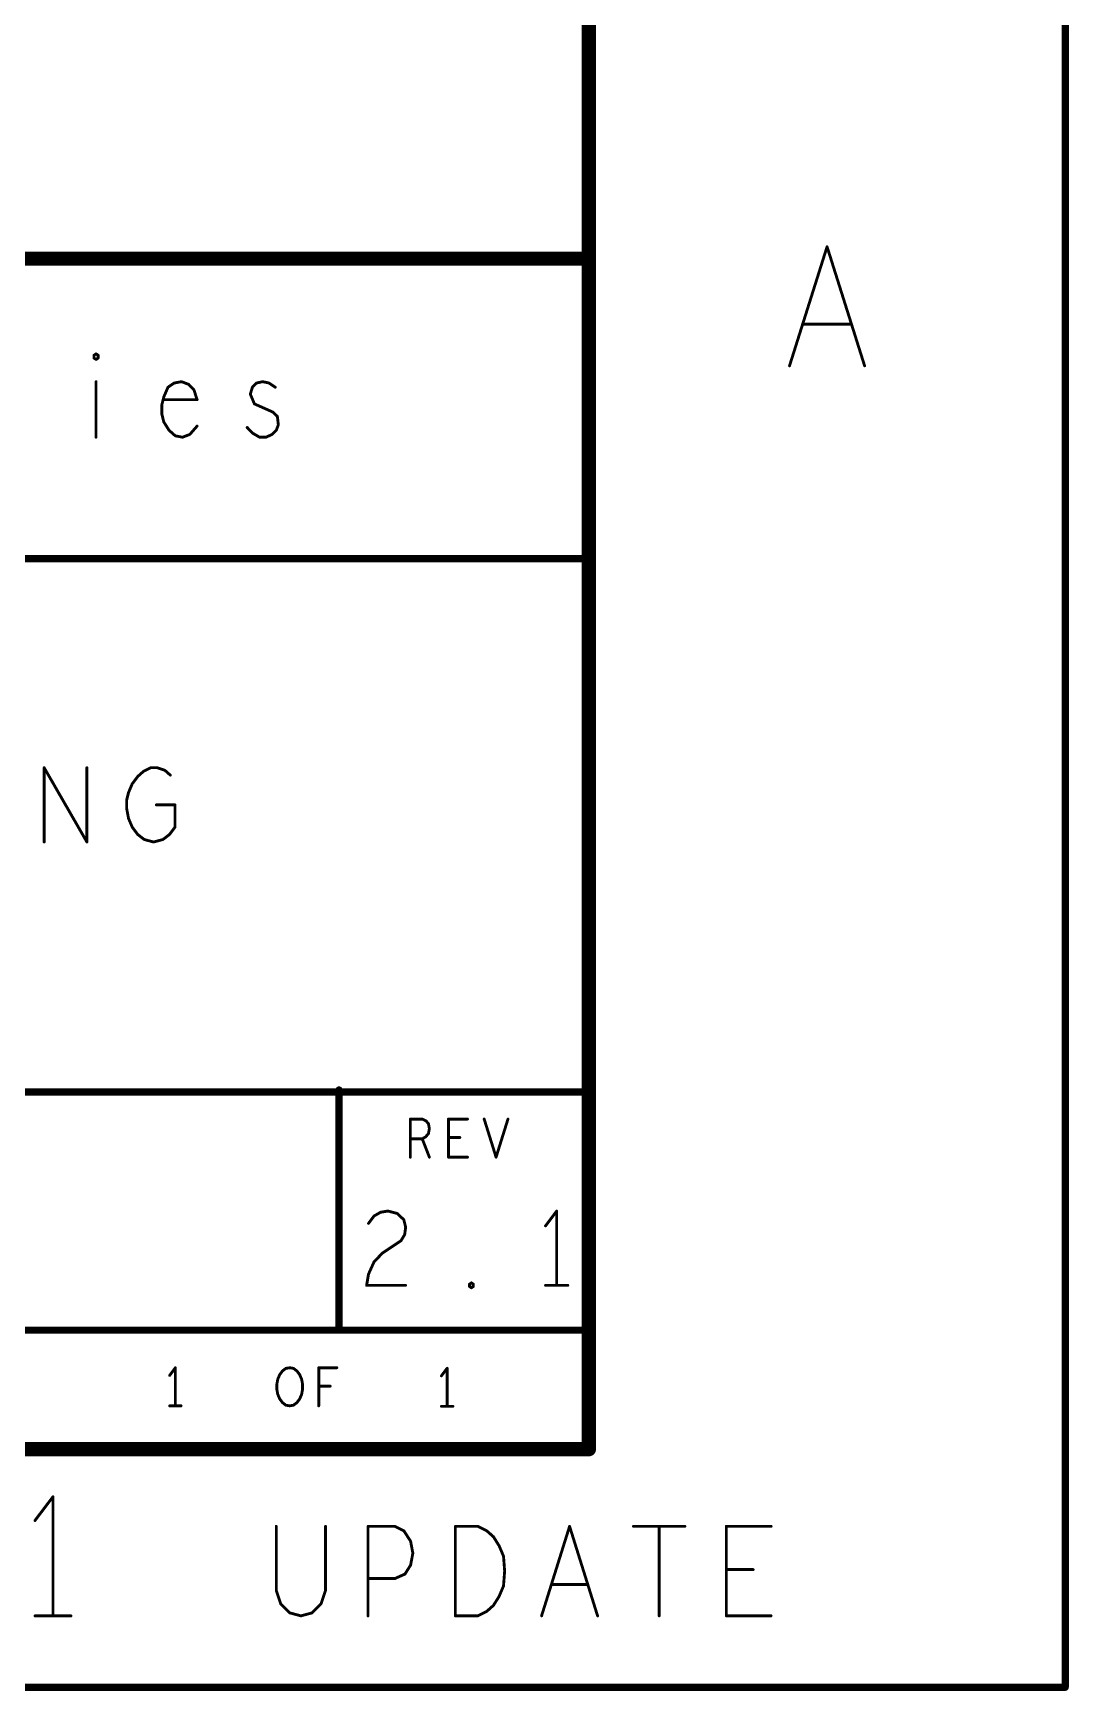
# Model space of a CAD drawing. Extents: x -18 to 16.1, y -6.6 to 15.5.
# Drawn here: x 13.884 to 16.058, y -6.555 to -3.074 of the extents above; entities that cross this region are included whole.
import ezdxf

# ---------------------------------------------------------------- set-up
doc = ezdxf.new("R2010")
doc.units = 0
doc.layers.get('0').update_dxf_attribs({"linetype": 'CONTINUOUS'})
doc.layers.add('FAB', color=13, linetype='CONTINUOUS')

# ---------------------------------------------------------------- blocks, each defined once
blk = doc.blocks.new('ROUND_13')
at = {"const_width": 0.0075}
blk.add_lwpolyline([(-0.00375, 0, 1), (0.00375, 0, 1)], format="xyb", close=True, dxfattribs=at)
blk = doc.blocks.new('ROUND_10')
at = {"const_width": 0.015}
blk.add_lwpolyline([(-0.0075, 0, 1), (0.0075, 0, 1)], format="xyb", close=True, dxfattribs=at)
blk = doc.blocks.new('ROUND_1')
at = {"const_width": 0.003}
blk.add_lwpolyline([(-0.0015, 0, 1), (0.0015, 0, 1)], format="xyb", close=True, dxfattribs=at)

msp = doc.modelspace()

# ---------------------------------------------------------------- linework, layer by layer
at = {"layer": 'FAB'}
for points, const_width in [([(16.0501, 15.4527), (16.0501, -6.5473)], 0.015), ([(15.0501, -6.0473), (15.0501, 14.9527)], 0.03), ([(9.9301, -3.5473), (15.0501, -3.5473)], 0.03), ([(15.4713, -3.7723), (15.5501, -3.5223)], 0.006), ([(15.5501, -3.5223), (15.6289, -3.7723)], 0.006), ([(15.6005, -3.6848), (15.4997, -3.6848)], 0.006), ([(14.0112, -3.7502), (14.0156, -3.7473)], 0.006), ([(14.0112, -3.756), (14.0112, -3.7502)], 0.006), ([(14.0156, -3.7589), (14.0112, -3.756)], 0.006), ([(14.0156, -3.7473), (14.02, -3.7502)], 0.006), ([(14.02, -3.756), (14.0156, -3.7589)], 0.006), ([(14.02, -3.7502), (14.02, -3.756)], 0.006), ([(14.0156, -3.8056), (14.0156, -3.9223)], 0.006), ([(14.1666, -3.8173), (14.1578, -3.8377)], 0.006), ([(14.1797, -3.8085), (14.1666, -3.8173)], 0.006), ([(14.195, -3.8056), (14.1797, -3.8085)], 0.006), ([(14.2102, -3.8114), (14.195, -3.8056)], 0.006), ([(14.2212, -3.8231), (14.2102, -3.8114)], 0.006), ([(14.2277, -3.8435), (14.2212, -3.8231)], 0.006), ([(14.3394, -3.8318), (14.3438, -3.8173)], 0.006), ([(14.3481, -3.8523), (14.3394, -3.8318)], 0.006), ([(14.3438, -3.8173), (14.3525, -3.8085)], 0.006), ([(14.3525, -3.8085), (14.3656, -3.8056)], 0.006), ([(14.3656, -3.8056), (14.3787, -3.8085)], 0.006), ([(14.3787, -3.8085), (14.3918, -3.8173)], 0.006), ([(14.1578, -3.8377), (14.1535, -3.8552)], 0.006), ([(14.1535, -3.8552), (14.1535, -3.8727)], 0.006), ([(14.1578, -3.8435), (14.2277, -3.8435)], 0.006), ([(14.3874, -3.8698), (14.3481, -3.8523)], 0.006), ([(14.1535, -3.8727), (14.1578, -3.8902)], 0.006), ([(14.1578, -3.8902), (14.1688, -3.9077)], 0.006), ([(14.2124, -3.9164), (14.2277, -3.8989)], 0.006), ([(14.3962, -3.8785), (14.3874, -3.8698)], 0.006), ([(14.394, -3.9077), (14.3983, -3.896)], 0.006), ([(14.3983, -3.896), (14.3962, -3.8785)], 0.006), ([(14.1688, -3.9077), (14.1819, -3.9193)], 0.006), ([(14.1819, -3.9193), (14.1971, -3.9223)], 0.006), ([(14.1971, -3.9223), (14.2124, -3.9164)], 0.006), ([(14.3328, -3.9018), (14.3438, -3.9135)], 0.006), ([(14.3438, -3.9135), (14.359, -3.9223)], 0.006), ([(14.359, -3.9223), (14.3721, -3.9223)], 0.006), ([(14.3721, -3.9223), (14.3852, -3.9164)], 0.006), ([(14.3852, -3.9164), (14.394, -3.9077)], 0.006), ([(9.9301, -4.1773), (15.0501, -4.1773)], 0.015), ([(13.9067, -4.7723), (13.9067, -4.6163)], 0.006), ([(13.9067, -4.6163), (13.9964, -4.7723)], 0.006), ([(13.9964, -4.7723), (13.9964, -4.6163)], 0.006), ([(14.1033, -4.6345), (14.115, -4.6241)], 0.006), ([(14.115, -4.6241), (14.1306, -4.6163)], 0.006), ([(14.1306, -4.6163), (14.1442, -4.6163)], 0.006), ([(14.1442, -4.6163), (14.1598, -4.6215)], 0.006), ([(14.1598, -4.6215), (14.1715, -4.6319)], 0.006), ([(14.0838, -4.6683), (14.0916, -4.65)], 0.006), ([(14.0916, -4.65), (14.1033, -4.6345)], 0.006), ([(14.0799, -4.6839), (14.0838, -4.6683)], 0.006), ([(14.0799, -4.7021), (14.0799, -4.6839)], 0.006), ([(14.0838, -4.7229), (14.0799, -4.7021)], 0.006), ([(14.1423, -4.6943), (14.1813, -4.6943)], 0.006), ([(14.1813, -4.6943), (14.1813, -4.7411)], 0.006), ([(14.0916, -4.7411), (14.0838, -4.7229)], 0.006), ([(14.1033, -4.7567), (14.0916, -4.7411)], 0.006), ([(14.1169, -4.7671), (14.1033, -4.7567)], 0.006), ([(14.1364, -4.7723), (14.1169, -4.7671)], 0.006), ([(14.1559, -4.7671), (14.1364, -4.7723)], 0.006), ([(14.1696, -4.7567), (14.1559, -4.7671)], 0.006), ([(14.1813, -4.7411), (14.1696, -4.7567)], 0.006), ([(9.9301, -5.2973), (15.0501, -5.2973)], 0.015), ([(14.5257, -5.7929), (14.5257, -5.2929)], 0.015), ([(14.6753, -5.4341), (14.6753, -5.3541)], 0.006), ([(14.6753, -5.3541), (14.7003, -5.3541)], 0.006), ([(14.7003, -5.3541), (14.7083, -5.3581)], 0.006), ([(14.7083, -5.3581), (14.7133, -5.3635)], 0.006), ([(14.7133, -5.3635), (14.7153, -5.3741)], 0.006), ([(14.7553, -5.4341), (14.7553, -5.3541)], 0.006), ([(14.7553, -5.3541), (14.7953, -5.3541)], 0.006), ([(14.8303, -5.3541), (14.8553, -5.4341)], 0.006), ([(14.8553, -5.4341), (14.8803, -5.3541)], 0.006), ([(14.7003, -5.3955), (14.6753, -5.3955)], 0.006), ([(14.7073, -5.3915), (14.7003, -5.3955)], 0.006), ([(14.7003, -5.3955), (14.7153, -5.4341)], 0.006), ([(14.7133, -5.3848), (14.7073, -5.3915)], 0.006), ([(14.7153, -5.3741), (14.7133, -5.3848)], 0.006), ([(14.7793, -5.3928), (14.7553, -5.3928)], 0.006), ([(14.7953, -5.4341), (14.7553, -5.4341)], 0.006), ([(14.5875, -5.5732), (14.5992, -5.5576)], 0.006), ([(14.5992, -5.5576), (14.6128, -5.5498)], 0.006), ([(14.6128, -5.5498), (14.6284, -5.5472)], 0.006), ([(14.6284, -5.5472), (14.6479, -5.5524)], 0.006), ([(14.6479, -5.5524), (14.6616, -5.5654)], 0.006), ([(14.6616, -5.5654), (14.6655, -5.581)], 0.006), ([(14.9825, -5.5472), (14.9591, -5.5784)], 0.006), ([(14.9825, -5.7032), (14.9825, -5.5472)], 0.006), ([(14.6635, -5.5966), (14.6557, -5.6096)], 0.006), ([(14.6655, -5.581), (14.6635, -5.5966)], 0.006), ([(14.6167, -5.6356), (14.5992, -5.6538)], 0.006), ([(14.6557, -5.6096), (14.6167, -5.6356)], 0.006), ([(14.5992, -5.6538), (14.5875, -5.6798)], 0.006), ([(14.5875, -5.6798), (14.5836, -5.7032)], 0.006), ([(14.5836, -5.7032), (14.6655, -5.7032)], 0.006), ([(14.7996, -5.7006), (14.8035, -5.698)], 0.006), ([(14.7996, -5.7058), (14.7996, -5.7006)], 0.006), ([(14.8035, -5.7084), (14.7996, -5.7058)], 0.006), ([(14.8035, -5.698), (14.8074, -5.7006)], 0.006), ([(14.8074, -5.7058), (14.8035, -5.7084)], 0.006), ([(14.8074, -5.7006), (14.8074, -5.7058)], 0.006), ([(14.9591, -5.7032), (15.0059, -5.7032)], 0.006), ([(9.9301, -5.7973), (15.0501, -5.7973)], 0.015), ([(14.1821, -5.8763), (14.1701, -5.8923)], 0.006), ([(14.1821, -5.9563), (14.1821, -5.8763)], 0.006), ([(14.4011, -5.8909), (14.4071, -5.8829)], 0.006), ([(14.4071, -5.8829), (14.4141, -5.8776)], 0.006), ([(14.4141, -5.8776), (14.4221, -5.8763)], 0.006), ([(14.4221, -5.8763), (14.4301, -5.8776)], 0.006), ([(14.4301, -5.8776), (14.4371, -5.8829)], 0.006), ([(14.4371, -5.8829), (14.4431, -5.8909)], 0.006), ([(14.4831, -5.9563), (14.4831, -5.8763)], 0.006), ([(14.4831, -5.8763), (14.5211, -5.8763)], 0.006), ([(14.7526, -5.8773), (14.7406, -5.8933)], 0.006), ([(14.7526, -5.9573), (14.7526, -5.8773)], 0.006), ([(14.3951, -5.9109), (14.3971, -5.9003)], 0.006), ([(14.3951, -5.9216), (14.3951, -5.9109)], 0.006), ([(14.3971, -5.9003), (14.4011, -5.8909)], 0.006), ([(14.4431, -5.8909), (14.4471, -5.9003)], 0.006), ([(14.4471, -5.9003), (14.4491, -5.9109)], 0.006), ([(14.4491, -5.9109), (14.4491, -5.9216)], 0.006), ([(14.5071, -5.9149), (14.4831, -5.9149)], 0.006), ([(14.3971, -5.9323), (14.3951, -5.9216)], 0.006), ([(14.4011, -5.9416), (14.3971, -5.9323)], 0.006), ([(14.4071, -5.9496), (14.4011, -5.9416)], 0.006), ([(14.4141, -5.9549), (14.4071, -5.9496)], 0.006), ([(14.4221, -5.9563), (14.4141, -5.9549)], 0.006), ([(14.4301, -5.9549), (14.4221, -5.9563)], 0.006), ([(14.4371, -5.9496), (14.4301, -5.9549)], 0.006), ([(14.4431, -5.9416), (14.4371, -5.9496)], 0.006), ([(14.4471, -5.9323), (14.4431, -5.9416)], 0.006), ([(14.4491, -5.9216), (14.4471, -5.9323)], 0.006), ([(14.1701, -5.9563), (14.1941, -5.9563)], 0.006), ([(14.7406, -5.9573), (14.7646, -5.9573)], 0.006), ([(-16.9499, -6.0473), (15.0501, -6.0473)], 0.03), ([(13.9251, -6.1473), (13.8873, -6.1972)], 0.006), ([(13.9251, -6.3973), (13.9251, -6.1473)], 0.006), ([(14.3939, -6.2093), (14.3939, -6.344)], 0.006), ([(14.4973, -6.344), (14.4973, -6.2093)], 0.006), ([(14.5866, -6.3973), (14.5866, -6.2093)], 0.006), ([(14.5866, -6.2093), (14.643, -6.2093)], 0.006), ([(14.643, -6.2093), (14.6618, -6.2187)], 0.006), ([(14.6618, -6.2187), (14.6759, -6.2406)], 0.006), ([(14.7699, -6.3973), (14.7699, -6.2093)], 0.006), ([(14.7699, -6.2093), (14.8169, -6.2093)], 0.006), ([(14.8169, -6.2093), (14.8357, -6.2187)], 0.006), ([(14.8357, -6.2187), (14.8498, -6.2312)], 0.006), ([(14.8498, -6.2312), (14.8616, -6.25)], 0.006), ([(14.9508, -6.3973), (15.0096, -6.2093)], 0.006), ([(15.0096, -6.2093), (15.0684, -6.3973)], 0.006), ([(15.1435, -6.2093), (15.2516, -6.2093)], 0.006), ([(15.1976, -6.2093), (15.1976, -6.3973)], 0.006), ([(15.3386, -6.3973), (15.3386, -6.2093)], 0.006), ([(15.3386, -6.2093), (15.4326, -6.2093)], 0.006), ([(14.6759, -6.2406), (14.6806, -6.2657)], 0.006), ([(14.6806, -6.2657), (14.6759, -6.2907)], 0.006), ([(14.8616, -6.25), (14.8709, -6.2719)], 0.006), ([(14.6759, -6.2907), (14.6641, -6.3095)], 0.006), ([(14.8709, -6.2719), (14.8733, -6.3033)], 0.006), ([(14.8733, -6.3033), (14.8709, -6.3346)], 0.006), ([(15.395, -6.3001), (15.3386, -6.3001)], 0.006), ([(14.643, -6.3189), (14.5866, -6.3189)], 0.006), ([(14.6641, -6.3095), (14.643, -6.3189)], 0.006), ([(14.8709, -6.3346), (14.8616, -6.3565)], 0.006), ([(15.0472, -6.3315), (14.972, -6.3315)], 0.006), ([(14.3939, -6.344), (14.4033, -6.3722)], 0.006), ([(14.4033, -6.3722), (14.4221, -6.391)], 0.006), ([(14.4691, -6.391), (14.4879, -6.3722)], 0.006), ([(14.4879, -6.3722), (14.4973, -6.344)], 0.006), ([(14.8616, -6.3565), (14.8498, -6.3753)], 0.006), ([(13.8873, -6.3973), (13.9629, -6.3973)], 0.006), ([(14.4221, -6.391), (14.4456, -6.3973)], 0.006), ([(14.4456, -6.3973), (14.4691, -6.391)], 0.006), ([(14.8169, -6.3973), (14.7699, -6.3973)], 0.006), ([(14.8357, -6.3879), (14.8169, -6.3973)], 0.006), ([(14.8498, -6.3753), (14.8357, -6.3879)], 0.006), ([(15.4326, -6.3973), (15.3386, -6.3973)], 0.006), ([(16.0501, -6.5473), (-17.9499, -6.5473)], 0.015)]:
    msp.add_lwpolyline(points, dxfattribs=dict(at, const_width=const_width))

# ---------------------------------------------------------------- block references
for name, p in [('ROUND_10', (15.0501, -3.5473)), ('ROUND_1', (15.5501, -3.5223)), ('ROUND_1', (15.5501, -3.5223)), ('ROUND_1', (15.4997, -3.6848)), ('ROUND_1', (15.6005, -3.6848)), ('ROUND_1', (14.0112, -3.7502)), ('ROUND_1', (14.0112, -3.7502)), ('ROUND_1', (14.0112, -3.756)), ('ROUND_1', (14.0112, -3.756)), ('ROUND_1', (14.0156, -3.7473)), ('ROUND_1', (14.0156, -3.7473)), ('ROUND_1', (14.0156, -3.7589)), ('ROUND_1', (14.0156, -3.7589)), ('ROUND_1', (14.02, -3.7502)), ('ROUND_1', (14.02, -3.7502)), ('ROUND_1', (14.02, -3.756)), ('ROUND_1', (14.02, -3.756)), ('ROUND_1', (15.4713, -3.7723)), ('ROUND_1', (15.6289, -3.7723)), ('ROUND_1', (14.0156, -3.8056)), ('ROUND_1', (14.1666, -3.8173)), ('ROUND_1', (14.1666, -3.8173)), ('ROUND_1', (14.1797, -3.8085)), ('ROUND_1', (14.1797, -3.8085)), ('ROUND_1', (14.195, -3.8056)), ('ROUND_1', (14.195, -3.8056)), ('ROUND_1', (14.2102, -3.8114)), ('ROUND_1', (14.2102, -3.8114)), ('ROUND_1', (14.2212, -3.8231)), ('ROUND_1', (14.2212, -3.8231)), ('ROUND_1', (14.3394, -3.8318)), ('ROUND_1', (14.3394, -3.8318)), ('ROUND_1', (14.3438, -3.8173)), ('ROUND_1', (14.3438, -3.8173)), ('ROUND_1', (14.3525, -3.8085)), ('ROUND_1', (14.3525, -3.8085)), ('ROUND_1', (14.3656, -3.8056)), ('ROUND_1', (14.3656, -3.8056)), ('ROUND_1', (14.3787, -3.8085)), ('ROUND_1', (14.3787, -3.8085)), ('ROUND_1', (14.3918, -3.8173)), ('ROUND_1', (14.1535, -3.8552)), ('ROUND_1', (14.1535, -3.8552)), ('ROUND_1', (14.1578, -3.8377)), ('ROUND_1', (14.1578, -3.8377)), ('ROUND_1', (14.1578, -3.8435)), ('ROUND_1', (14.2277, -3.8435)), ('ROUND_1', (14.2277, -3.8435)), ('ROUND_1', (14.3481, -3.8523)), ('ROUND_1', (14.3481, -3.8523)), ('ROUND_1', (14.1535, -3.8727)), ('ROUND_1', (14.1535, -3.8727)), ('ROUND_1', (14.1578, -3.8902)), ('ROUND_1', (14.1578, -3.8902)), ('ROUND_1', (14.2277, -3.8989)), ('ROUND_1', (14.3874, -3.8698)), ('ROUND_1', (14.3874, -3.8698)), ('ROUND_1', (14.3962, -3.8785)), ('ROUND_1', (14.3962, -3.8785)), ('ROUND_1', (14.3983, -3.896)), ('ROUND_1', (14.3983, -3.896)), ('ROUND_1', (14.0156, -3.9223)), ('ROUND_1', (14.1688, -3.9077)), ('ROUND_1', (14.1688, -3.9077)), ('ROUND_1', (14.1819, -3.9193)), ('ROUND_1', (14.1819, -3.9193)), ('ROUND_1', (14.1971, -3.9223)), ('ROUND_1', (14.1971, -3.9223)), ('ROUND_1', (14.2124, -3.9164)), ('ROUND_1', (14.2124, -3.9164)), ('ROUND_1', (14.3328, -3.9018)), ('ROUND_1', (14.3438, -3.9135)), ('ROUND_1', (14.3438, -3.9135)), ('ROUND_1', (14.359, -3.9223)), ('ROUND_1', (14.359, -3.9223)), ('ROUND_1', (14.3721, -3.9223)), ('ROUND_1', (14.3721, -3.9223)), ('ROUND_1', (14.3852, -3.9164)), ('ROUND_1', (14.3852, -3.9164)), ('ROUND_1', (14.394, -3.9077)), ('ROUND_1', (14.394, -3.9077)), ('ROUND_13', (15.0501, -4.1773)), ('ROUND_1', (13.9067, -4.6163)), ('ROUND_1', (13.9067, -4.6163)), ('ROUND_1', (13.9964, -4.6163)), ('ROUND_1', (14.115, -4.6241)), ('ROUND_1', (14.115, -4.6241)), ('ROUND_1', (14.1306, -4.6163)), ('ROUND_1', (14.1306, -4.6163)), ('ROUND_1', (14.1442, -4.6163)), ('ROUND_1', (14.1442, -4.6163)), ('ROUND_1', (14.1598, -4.6215)), ('ROUND_1', (14.1598, -4.6215)), ('ROUND_1', (14.1715, -4.6319)), ('ROUND_1', (14.0916, -4.65)), ('ROUND_1', (14.0916, -4.65)), ('ROUND_1', (14.1033, -4.6345)), ('ROUND_1', (14.1033, -4.6345)), ('ROUND_1', (14.0799, -4.6839)), ('ROUND_1', (14.0799, -4.6839)), ('ROUND_1', (14.0799, -4.7021)), ('ROUND_1', (14.0799, -4.7021)), ('ROUND_1', (14.0838, -4.6683)), ('ROUND_1', (14.0838, -4.6683)), ('ROUND_1', (14.1423, -4.6943)), ('ROUND_1', (14.1813, -4.6943)), ('ROUND_1', (14.1813, -4.6943)), ('ROUND_1', (14.0838, -4.7229)), ('ROUND_1', (14.0838, -4.7229)), ('ROUND_1', (14.0916, -4.7411)), ('ROUND_1', (14.0916, -4.7411)), ('ROUND_1', (14.1033, -4.7567)), ('ROUND_1', (14.1033, -4.7567)), ('ROUND_1', (14.1169, -4.7671)), ('ROUND_1', (14.1169, -4.7671)), ('ROUND_1', (14.1559, -4.7671)), ('ROUND_1', (14.1559, -4.7671)), ('ROUND_1', (14.1696, -4.7567)), ('ROUND_1', (14.1696, -4.7567)), ('ROUND_1', (14.1813, -4.7411)), ('ROUND_1', (14.1813, -4.7411)), ('ROUND_1', (13.9067, -4.7723)), ('ROUND_1', (13.9964, -4.7723)), ('ROUND_1', (13.9964, -4.7723)), ('ROUND_1', (14.1364, -4.7723)), ('ROUND_1', (14.1364, -4.7723)), ('ROUND_13', (14.5257, -5.2929)), ('ROUND_13', (15.0501, -5.2973)), ('ROUND_1', (14.6753, -5.3541)), ('ROUND_1', (14.6753, -5.3541)), ('ROUND_1', (14.7003, -5.3541)), ('ROUND_1', (14.7003, -5.3541)), ('ROUND_1', (14.7083, -5.3581)), ('ROUND_1', (14.7083, -5.3581)), ('ROUND_1', (14.7133, -5.3635)), ('ROUND_1', (14.7133, -5.3635)), ('ROUND_1', (14.7553, -5.3541)), ('ROUND_1', (14.7553, -5.3541)), ('ROUND_1', (14.7953, -5.3541)), ('ROUND_1', (14.8303, -5.3541)), ('ROUND_1', (14.8803, -5.3541)), ('ROUND_1', (14.6753, -5.3955)), ('ROUND_1', (14.7003, -5.3955)), ('ROUND_1', (14.7003, -5.3955)), ('ROUND_1', (14.7003, -5.3955)), ('ROUND_1', (14.7073, -5.3915)), ('ROUND_1', (14.7073, -5.3915)), ('ROUND_1', (14.7133, -5.3848)), ('ROUND_1', (14.7133, -5.3848)), ('ROUND_1', (14.7153, -5.3741)), ('ROUND_1', (14.7153, -5.3741)), ('ROUND_1', (14.7553, -5.3928)), ('ROUND_1', (14.7793, -5.3928)), ('ROUND_1', (14.6753, -5.4341)), ('ROUND_1', (14.7153, -5.4341)), ('ROUND_1', (14.7553, -5.4341)), ('ROUND_1', (14.7553, -5.4341)), ('ROUND_1', (14.7953, -5.4341)), ('ROUND_1', (14.8553, -5.4341)), ('ROUND_1', (14.8553, -5.4341)), ('ROUND_1', (14.5992, -5.5576)), ('ROUND_1', (14.5992, -5.5576)), ('ROUND_1', (14.6128, -5.5498)), ('ROUND_1', (14.6128, -5.5498)), ('ROUND_1', (14.6284, -5.5472)), ('ROUND_1', (14.6284, -5.5472)), ('ROUND_1', (14.6479, -5.5524)), ('ROUND_1', (14.6479, -5.5524)), ('ROUND_1', (14.6616, -5.5654)), ('ROUND_1', (14.6616, -5.5654)), ('ROUND_1', (14.9825, -5.5472)), ('ROUND_1', (14.9825, -5.5472)), ('ROUND_1', (14.5875, -5.5732)), ('ROUND_1', (14.6635, -5.5966)), ('ROUND_1', (14.6635, -5.5966)), ('ROUND_1', (14.6655, -5.581)), ('ROUND_1', (14.6655, -5.581)), ('ROUND_1', (14.9591, -5.5784)), ('ROUND_1', (14.6167, -5.6356)), ('ROUND_1', (14.6167, -5.6356)), ('ROUND_1', (14.6557, -5.6096)), ('ROUND_1', (14.6557, -5.6096)), ('ROUND_1', (14.5992, -5.6538)), ('ROUND_1', (14.5992, -5.6538)), ('ROUND_1', (14.5836, -5.7032)), ('ROUND_1', (14.5836, -5.7032)), ('ROUND_1', (14.5875, -5.6798)), ('ROUND_1', (14.5875, -5.6798)), ('ROUND_1', (14.6655, -5.7032)), ('ROUND_1', (14.7996, -5.7006)), ('ROUND_1', (14.7996, -5.7006)), ('ROUND_1', (14.7996, -5.7058)), ('ROUND_1', (14.7996, -5.7058)), ('ROUND_1', (14.8035, -5.698)), ('ROUND_1', (14.8035, -5.698)), ('ROUND_1', (14.8035, -5.7084)), ('ROUND_1', (14.8035, -5.7084)), ('ROUND_1', (14.8074, -5.7006)), ('ROUND_1', (14.8074, -5.7006)), ('ROUND_1', (14.8074, -5.7058)), ('ROUND_1', (14.8074, -5.7058)), ('ROUND_1', (14.9591, -5.7032)), ('ROUND_1', (14.9825, -5.7032)), ('ROUND_1', (15.0059, -5.7032)), ('ROUND_13', (14.5257, -5.7929)), ('ROUND_13', (15.0501, -5.7973)), ('ROUND_1', (14.1821, -5.8763)), ('ROUND_1', (14.1821, -5.8763)), ('ROUND_1', (14.4071, -5.8829)), ('ROUND_1', (14.4071, -5.8829)), ('ROUND_1', (14.4141, -5.8776)), ('ROUND_1', (14.4141, -5.8776)), ('ROUND_1', (14.4221, -5.8763)), ('ROUND_1', (14.4221, -5.8763)), ('ROUND_1', (14.4301, -5.8776)), ('ROUND_1', (14.4301, -5.8776)), ('ROUND_1', (14.4371, -5.8829)), ('ROUND_1', (14.4371, -5.8829)), ('ROUND_1', (14.4831, -5.8763)), ('ROUND_1', (14.4831, -5.8763)), ('ROUND_1', (14.5211, -5.8763)), ('ROUND_1', (14.7526, -5.8773)), ('ROUND_1', (14.7526, -5.8773)), ('ROUND_1', (14.1701, -5.8923)), ('ROUND_1', (14.3951, -5.9109)), ('ROUND_1', (14.3951, -5.9109)), ('ROUND_1', (14.3971, -5.9003)), ('ROUND_1', (14.3971, -5.9003)), ('ROUND_1', (14.4011, -5.8909)), ('ROUND_1', (14.4011, -5.8909)), ('ROUND_1', (14.4431, -5.8909)), ('ROUND_1', (14.4431, -5.8909)), ('ROUND_1', (14.4471, -5.9003)), ('ROUND_1', (14.4471, -5.9003)), ('ROUND_1', (14.4491, -5.9109)), ('ROUND_1', (14.4491, -5.9109)), ('ROUND_1', (14.4831, -5.9149)), ('ROUND_1', (14.5071, -5.9149)), ('ROUND_1', (14.7406, -5.8933)), ('ROUND_1', (14.3951, -5.9216)), ('ROUND_1', (14.3951, -5.9216)), ('ROUND_1', (14.3971, -5.9323)), ('ROUND_1', (14.3971, -5.9323)), ('ROUND_1', (14.4011, -5.9416)), ('ROUND_1', (14.4011, -5.9416)), ('ROUND_1', (14.4071, -5.9496)), ('ROUND_1', (14.4071, -5.9496)), ('ROUND_1', (14.4141, -5.9549)), ('ROUND_1', (14.4141, -5.9549)), ('ROUND_1', (14.4301, -5.9549)), ('ROUND_1', (14.4301, -5.9549)), ('ROUND_1', (14.4371, -5.9496)), ('ROUND_1', (14.4371, -5.9496)), ('ROUND_1', (14.4431, -5.9416)), ('ROUND_1', (14.4431, -5.9416)), ('ROUND_1', (14.4471, -5.9323)), ('ROUND_1', (14.4471, -5.9323)), ('ROUND_1', (14.4491, -5.9216)), ('ROUND_1', (14.4491, -5.9216)), ('ROUND_1', (14.1701, -5.9563)), ('ROUND_1', (14.1821, -5.9563)), ('ROUND_1', (14.1941, -5.9563)), ('ROUND_1', (14.4221, -5.9563)), ('ROUND_1', (14.4221, -5.9563)), ('ROUND_1', (14.4831, -5.9563)), ('ROUND_1', (14.7406, -5.9573)), ('ROUND_1', (14.7526, -5.9573)), ('ROUND_1', (14.7646, -5.9573)), ('ROUND_10', (15.0501, -6.0473)), ('ROUND_10', (15.0501, -6.0473)), ('ROUND_1', (13.9251, -6.1473)), ('ROUND_1', (13.9251, -6.1473)), ('ROUND_1', (13.8873, -6.1972)), ('ROUND_1', (14.3939, -6.2093)), ('ROUND_1', (14.4973, -6.2093)), ('ROUND_1', (14.5866, -6.2093)), ('ROUND_1', (14.5866, -6.2093)), ('ROUND_1', (14.643, -6.2093)), ('ROUND_1', (14.643, -6.2093)), ('ROUND_1', (14.6618, -6.2187)), ('ROUND_1', (14.6618, -6.2187)), ('ROUND_1', (14.7699, -6.2093)), ('ROUND_1', (14.7699, -6.2093)), ('ROUND_1', (14.8169, -6.2093)), ('ROUND_1', (14.8169, -6.2093)), ('ROUND_1', (14.8357, -6.2187)), ('ROUND_1', (14.8357, -6.2187)), ('ROUND_1', (14.8498, -6.2312)), ('ROUND_1', (14.8498, -6.2312)), ('ROUND_1', (15.0096, -6.2093)), ('ROUND_1', (15.0096, -6.2093)), ('ROUND_1', (15.1435, -6.2093)), ('ROUND_1', (15.1976, -6.2093)), ('ROUND_1', (15.2516, -6.2093)), ('ROUND_1', (15.3386, -6.2093)), ('ROUND_1', (15.3386, -6.2093)), ('ROUND_1', (15.4326, -6.2093)), ('ROUND_1', (14.6759, -6.2406)), ('ROUND_1', (14.6759, -6.2406)), ('ROUND_1', (14.6806, -6.2657)), ('ROUND_1', (14.6806, -6.2657)), ('ROUND_1', (14.8616, -6.25)), ('ROUND_1', (14.8616, -6.25)), ('ROUND_1', (14.6759, -6.2907)), ('ROUND_1', (14.6759, -6.2907)), ('ROUND_1', (14.8709, -6.2719)), ('ROUND_1', (14.8709, -6.2719)), ('ROUND_1', (14.8733, -6.3033)), ('ROUND_1', (14.8733, -6.3033)), ('ROUND_1', (15.3386, -6.3001)), ('ROUND_1', (15.395, -6.3001)), ('ROUND_1', (14.5866, -6.3189)), ('ROUND_1', (14.643, -6.3189)), ('ROUND_1', (14.643, -6.3189)), ('ROUND_1', (14.6641, -6.3095)), ('ROUND_1', (14.6641, -6.3095)), ('ROUND_1', (14.8709, -6.3346)), ('ROUND_1', (14.8709, -6.3346)), ('ROUND_1', (14.972, -6.3315)), ('ROUND_1', (15.0472, -6.3315)), ('ROUND_1', (14.3939, -6.344)), ('ROUND_1', (14.3939, -6.344)), ('ROUND_1', (14.4033, -6.3722)), ('ROUND_1', (14.4033, -6.3722)), ('ROUND_1', (14.4879, -6.3722)), ('ROUND_1', (14.4879, -6.3722)), ('ROUND_1', (14.4973, -6.344)), ('ROUND_1', (14.4973, -6.344)), ('ROUND_1', (14.8616, -6.3565)), ('ROUND_1', (14.8616, -6.3565)), ('ROUND_1', (13.8873, -6.3973)), ('ROUND_1', (13.9251, -6.3973)), ('ROUND_1', (13.9629, -6.3973)), ('ROUND_1', (14.4221, -6.391)), ('ROUND_1', (14.4221, -6.391)), ('ROUND_1', (14.4456, -6.3973)), ('ROUND_1', (14.4456, -6.3973)), ('ROUND_1', (14.4691, -6.391)), ('ROUND_1', (14.4691, -6.391)), ('ROUND_1', (14.5866, -6.3973)), ('ROUND_1', (14.7699, -6.3973)), ('ROUND_1', (14.7699, -6.3973)), ('ROUND_1', (14.8169, -6.3973)), ('ROUND_1', (14.8169, -6.3973)), ('ROUND_1', (14.8357, -6.3879)), ('ROUND_1', (14.8357, -6.3879)), ('ROUND_1', (14.8498, -6.3753)), ('ROUND_1', (14.8498, -6.3753)), ('ROUND_1', (14.9508, -6.3973)), ('ROUND_1', (15.0684, -6.3973)), ('ROUND_1', (15.1976, -6.3973)), ('ROUND_1', (15.3386, -6.3973)), ('ROUND_1', (15.3386, -6.3973)), ('ROUND_1', (15.4326, -6.3973)), ('ROUND_13', (16.0501, -6.5473)), ('ROUND_13', (16.0501, -6.5473))]:
    msp.add_blockref(name, p, dxfattribs=at)

doc.saveas('drawing.dxf')
